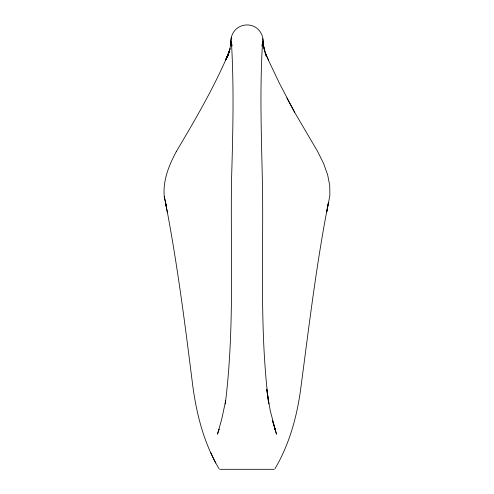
<?xml version="1.0" encoding="UTF-8"?>
<svg xmlns="http://www.w3.org/2000/svg" width="494" height="494" viewBox="0 0 494 494"><rect width="100%" height="100%" fill="white"/><g stroke="black" fill="none" stroke-linecap="round" stroke-linejoin="round"><path stroke-width="0.74" d="M164.144 195.099C163.137 179.73 169.072 165.058 176.204 151.769M262.104 45.967L262.641 41.095C259.486 90.192 261.567 139.413 262.542 188.541C263.407 260.326 259.622 332.555 268.755 403.944L266.698 389.111L270.237 410.687L276.492 434.177L274.979 429.224M176.247 151.664C195.482 119.208 214.637 86.58 229.253 51.709L225.863 59.657L229.587 50.728L226.462 58.625L230.068 48.678L227.746 56.285L229.846 49.295L231.106 41.342L230.636 45.115C228.808 18.544 264.815 18.031 263.321 44.75L262.888 41.317L264.154 49.258L263.364 45.071L266.278 56.242L265.117 52.765M230.994 41.817L231.439 37.501M262.104 45.923L262.339 43.836M219.021 429.224L217.508 434.177L221.757 419.023L225.684 400.714L225.245 403.944C234.557 330.517 230.5 256.244 231.482 182.422C232.816 135.337 234.23 88.148 231.359 41.095L231.896 45.967M218.638 430.212L219.04 429.082M275.004 468.658C288.823 445.397 296.326 418.832 300.259 392.205C308.694 328.979 316.104 265.587 328.349 202.941L326.762 211.877L329.893 195.303L329.733 185.429L327.615 174.728L323.619 163.582L317.747 151.67L294.652 112.329L286.835 97.923M219.688 469.3L274.312 469.3M218.996 468.658C203.861 443.266 196.495 414.003 192.648 384.906C185.034 324.12 177.26 263.321 165.644 203.133L167.25 212.062M294.683 112.404L279.69 83.838L268.335 60.009M210.777 452.776L215.662 463.002M265.148 52.759L268.396 59.996L264.42 50.684M274.96 429.082L275.362 430.212M166.015 205.029L164.156 195.76L166.355 207.042M231.661 43.836L231.896 45.923M262.685 38.662L263.321 44.75M228.839 52.728L225.635 60.002L228.839 52.728M275.596 430.774L272.515 420.82L275.596 430.774"/></g></svg>
